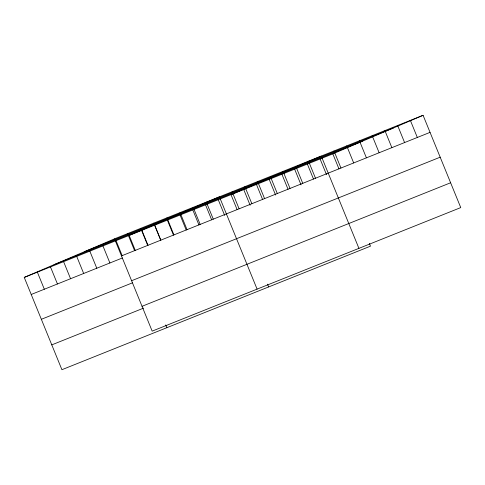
<?xml version="1.0" encoding="UTF-8"?>
<svg xmlns="http://www.w3.org/2000/svg" width="485" height="485" viewBox="0 0 485 485"><rect width="100%" height="100%" fill="white"/><g stroke="black" fill="none" stroke-linecap="round" stroke-linejoin="round"><path stroke-width="0.73" d="M369.364 243.409L370.491 246.168L61.916 369.703L24.25 277.408L114.508 238.832L423.084 115.297L460.75 207.592L152.169 331.128L114.508 238.832M24.25 277.408L332.831 153.872L423.084 115.297M84.723 251.563L393.299 128.028M54.035 264.677L362.616 141.147M121.474 255.898L430.049 132.369M31.216 294.474L122.329 258.002M131.605 280.724L440.18 157.188M41.346 319.3L132.46 282.828M142.038 306.302L450.62 182.766M51.786 344.877L143.584 308.127M410.358 120.395L417.324 137.461M397.627 125.488L404.593 142.56M384.902 130.586L391.862 147.652M372.171 135.685L379.137 152.751M359.44 140.777L366.405 157.843M346.714 145.876L353.68 162.942M333.983 150.968L340.949 168.034M332.831 153.872L338.96 168.895M358.918 248.356L321.258 156.067L230.999 194.643L237.129 209.659M320.1 158.971L326.508 174.673M308.527 161.159L315.492 178.225M307.369 164.063L313.498 179.086M295.795 166.258L302.761 183.324M294.644 169.162L301.052 184.864M283.07 171.35L290.036 188.416M281.912 174.26L288.041 189.277M270.339 176.449L277.305 193.515M269.187 179.353L275.589 195.055M257.614 181.542L264.574 198.614M256.456 184.452L262.585 199.468M244.883 186.64L251.848 203.706M243.725 189.544L250.133 205.246M232.151 191.733L239.117 208.805M267.538 284.174L268.66 286.932M257.086 289.127L219.426 196.831L129.168 235.407L135.297 250.424M218.268 199.735L224.676 215.437M206.307 202.081L213.273 219.147M205.537 204.834L211.666 219.85M193.194 207.331L200.16 224.397M192.812 209.926L198.941 224.949M180.081 212.582L187.046 229.647M180.081 215.025L186.21 230.042M166.967 217.832L173.933 234.898M167.355 220.117L173.484 235.14M153.854 223.082L160.814 240.148M154.624 225.216L160.753 240.233M141.893 230.308L148.022 245.331M140.735 228.332L147.701 245.398M165.706 324.944L166.828 327.702M127.622 233.582L134.587 250.648M116.054 240.657L122.184 255.674M102.935 245.907L109.901 262.973M89.822 251.157L96.788 268.223M76.709 256.407L83.675 273.473M63.596 261.657L70.561 278.723M50.476 266.908L57.442 283.974M37.363 272.158L44.329 289.224"/></g></svg>
